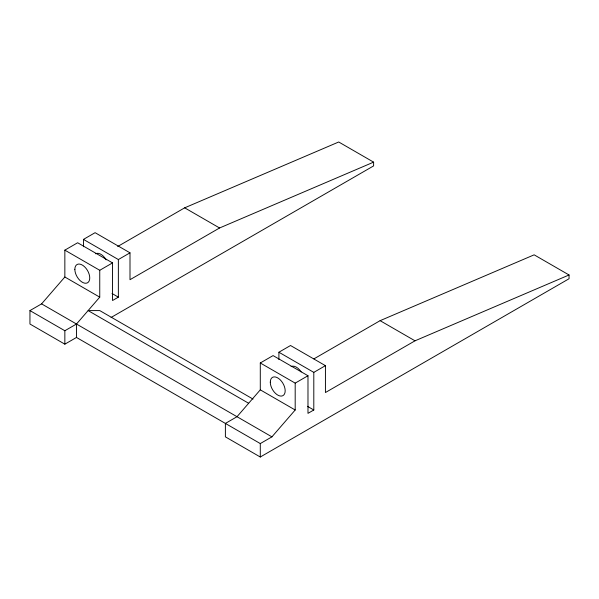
<?xml version="1.0" encoding="UTF-8"?>
<svg xmlns="http://www.w3.org/2000/svg" width="599" height="599" viewBox="0 0 599 599"><rect width="100%" height="100%" fill="white"/><g stroke="black" fill="none" stroke-linecap="round" stroke-linejoin="round"><path stroke-width="0.9" d="M313.936 358.868L380.11 320.667L534.151 254.83L569.05 274.978L569.05 278.745L260.288 457.007L225.389 436.858L225.389 423.426L237.017 416.709L260.288 389.844L260.288 362.979L295.187 383.128L295.187 409.993L271.916 436.858L260.288 443.574L76.485 337.454L64.849 344.17L29.95 324.022L29.95 310.589L41.586 303.873L64.849 277.008L64.849 250.142L77.645 242.752L112.545 262.901L112.545 300.518L118.362 297.156L118.362 259.547L83.463 239.398L83.463 246.736M29.95 310.589L64.849 330.738L76.485 324.022L99.748 297.156L99.748 270.291L64.849 250.142M83.463 239.398L95.099 232.682L129.998 252.83L129.998 279.696L219.571 227.979L373.611 162.142L373.611 165.908L111.092 317.47M117.689 246.503L184.672 207.831L338.712 141.993L373.611 162.142M99.748 270.291L112.545 262.901M118.362 259.547L129.998 252.83M260.288 362.979L273.084 355.589L307.983 375.738L307.983 413.347L313.801 409.993L313.801 372.376L278.902 352.227L278.902 359.572M278.902 352.227L290.53 345.511L325.429 365.66L325.429 392.532L415.01 340.816L569.05 274.978M295.187 383.128L307.983 375.738M313.801 372.376L325.429 365.66M184.672 207.831L219.571 227.979M380.11 320.667L415.01 340.816M112.013 293.495L118.362 297.156M307.452 406.324L313.801 409.993M64.849 277.008L99.748 297.156M260.288 389.844L295.187 409.993M253.025 399.084L99.748 310.589L88.113 310.589L248.652 403.277M41.586 303.873L271.916 436.858M260.288 443.574L260.288 457.007M76.485 324.022L76.485 337.454M64.849 330.738L64.849 344.17M291.084 366.618A10.527 6.08 60 0 1 301.132 371.919M95.645 253.781A10.527 6.08 60 0 1 106.18 259.861M270.291 382.184A10.527 6.08 60 0 0 281.455 396.081A10.527 6.08 60 0 0 281.455 381.189A10.527 6.08 60 0 0 270.291 382.184M74.853 269.348A10.527 6.08 60 0 0 86.024 283.245A10.527 6.08 60 0 0 86.024 268.352A10.527 6.08 60 0 0 74.853 269.348"/></g></svg>
